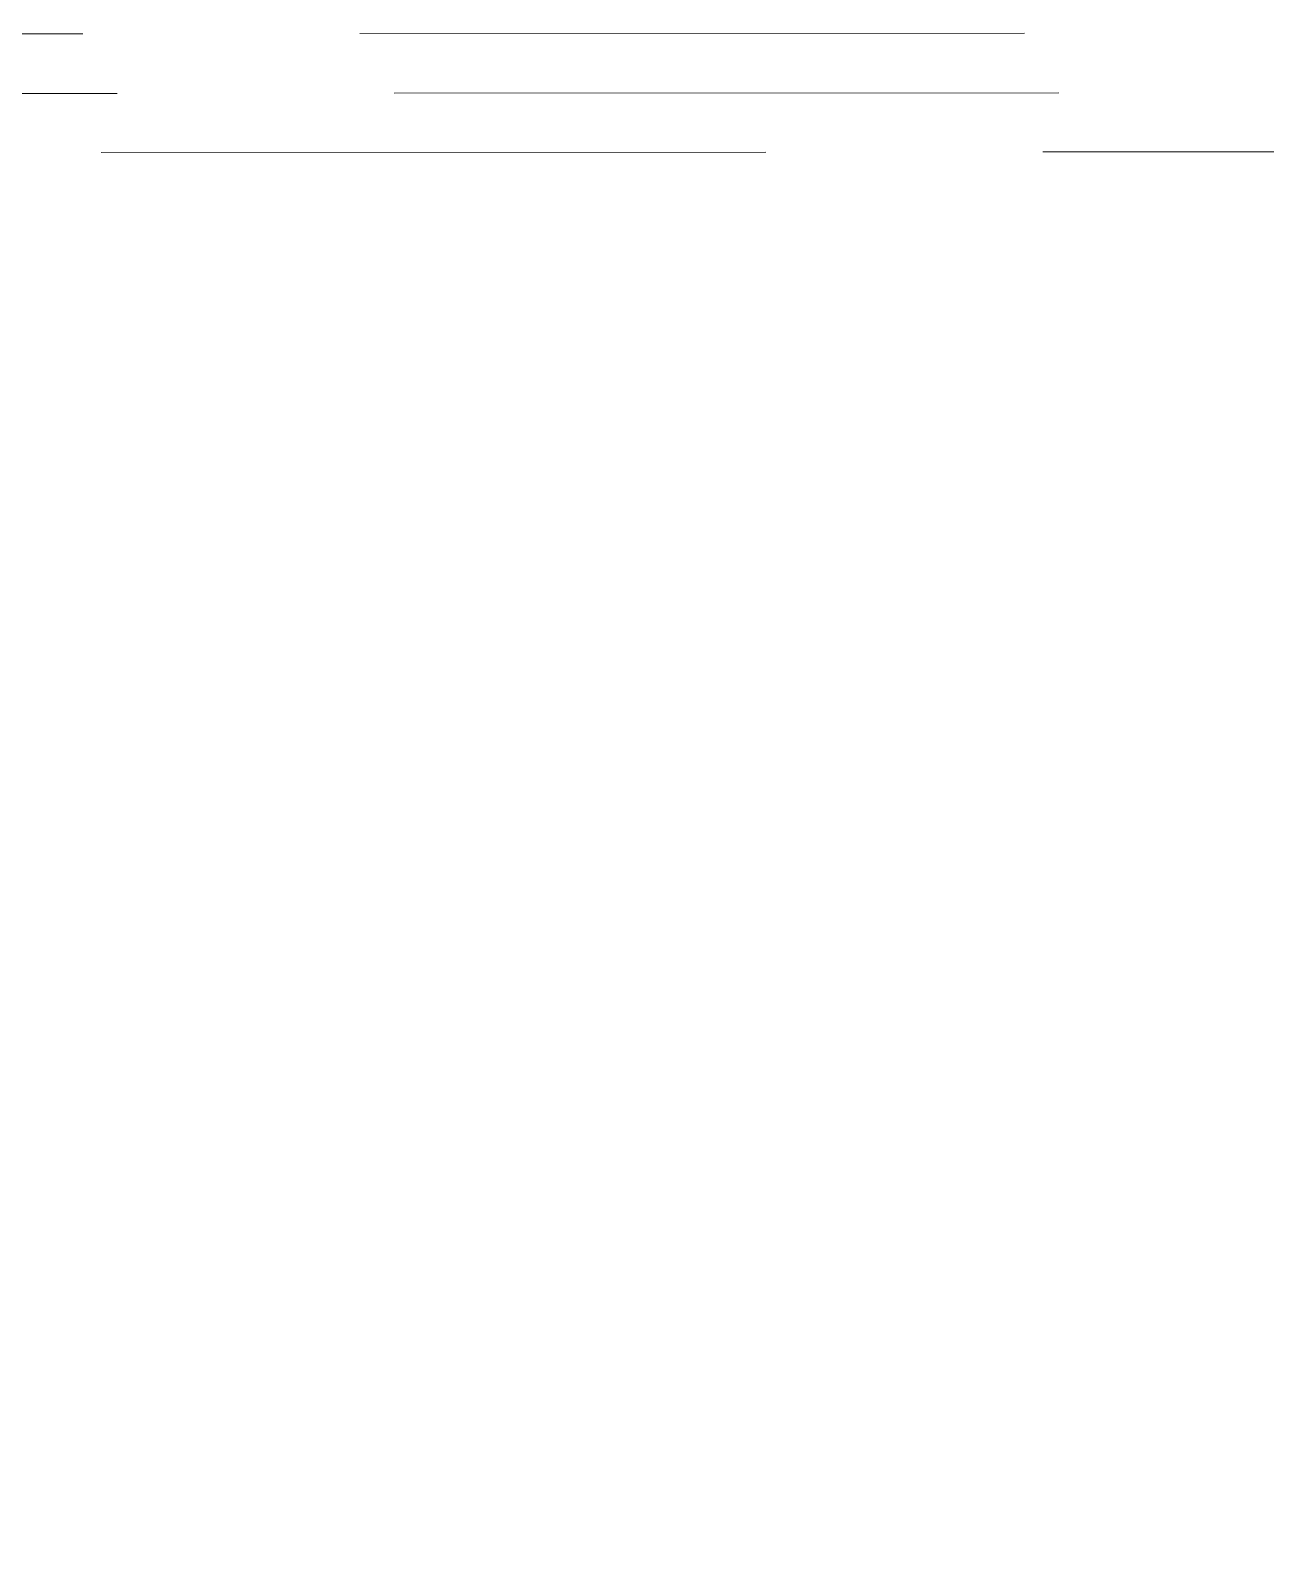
# Model space of a CAD drawing. Header units: millimetres. Extents: x 1.5 to 37.9, y -0.3 to 12.6.
# Drawn here: x 6.424 to 6.87, y 2.32 to 2.869 of the extents above; entities that cross this region are included whole.
import ezdxf

# ---------------------------------------------------------------- set-up
doc = ezdxf.new("R2010")
doc.units = ezdxf.units.MM
doc.linetypes.add('ACAD_ISO02W100', pattern=[15, 12, -3])
doc.layers.add('0.2', color=6, linetype='Continuous', lineweight=15)

msp = doc.modelspace()

# ---------------------------------------------------------------- linework, layer by layer
at = {"layer": '0.2', "linetype": 'ACAD_ISO02W100', "ltscale": 0.02, "extrusion": (-0.2062098507164449, -0.0001623132717654824, 0.9785077777523812)}
msp.add_lwpolyline([(-2.863070571044026, 8.323630726726908), (-2.863070571044026, 6.24551123705247)], dxfattribs=at)
at = {"layer": '0.2', "linetype": 'ACAD_ISO02W100', "ltscale": 0.02, "extrusion": (-0.2064115418966682, -0.0001632958178474087, 0.9784652516601271)}
msp.add_lwpolyline([(-2.841467240752116, 8.336630296092578), (-2.841467240752114, 6.245629201628923)], dxfattribs=at)
at = {"layer": '0.2', "linetype": 'ACAD_ISO02W100', "ltscale": 0.02, "extrusion": (-0.2062098507164452, -0.000162313271765524, 0.9785077777523812)}
msp.add_lwpolyline([(-2.820153324099764, 6.245564881291973), (-2.820153324099765, 8.323887880743012)], dxfattribs=at)
at = {"layer": '0.2', "linetype": 'ACAD_ISO02W100', "ltscale": 0.02, "extrusion": (-0.1031008707029663, 0.1785853838878955, 0.9785077777523812)}
msp.add_lwpolyline([(-6.415844139092646, 0.9186738356917339), (-6.415844139092646, 3.099159914950785)], dxfattribs=at)
at = {"layer": '0.2', "linetype": 'ACAD_ISO02W100', "ltscale": 0.02, "extrusion": (-0.1032267653322458, 0.178772008550791, 0.9784604252997448)}
msp.add_lwpolyline([(-6.394356556267734, 0.9211232333667705), (-6.394356556267733, 3.112457052724911)], dxfattribs=at)
at = {"layer": '0.2', "linetype": 'ACAD_ISO02W100', "ltscale": 0.02, "extrusion": (-0.1031008707029662, 0.1785853838878954, 0.9785077777523812)}
msp.add_lwpolyline([(-6.372926892148389, 3.098902760934678), (-6.372926892148387, 0.9180908622971249)], dxfattribs=at)

doc.saveas('drawing.dxf')
